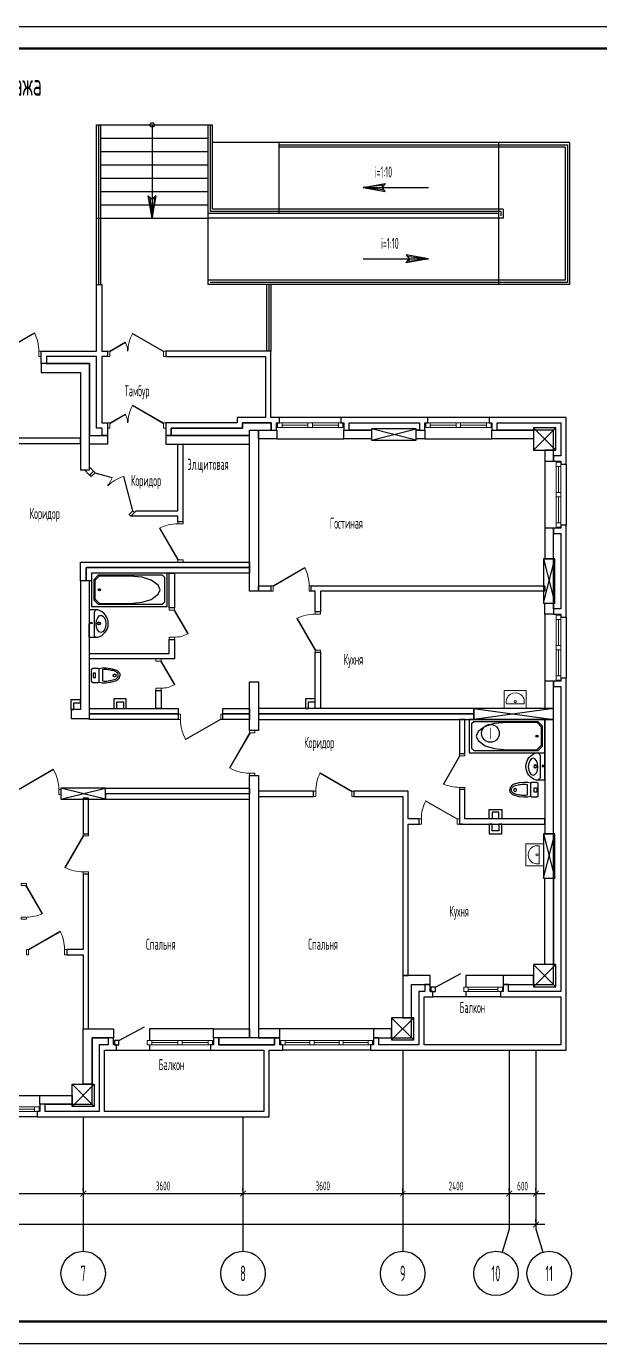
# Model space of a CAD drawing. Extents: x 5819 to 6456, y -3573 to -2978.
# Drawn here: x 6062.6 to 6191.8, y -3275.1 to -2978.1 of the extents above; entities that cross this region are included whole.
import ezdxf
from ezdxf.enums import TextEntityAlignment as Align

# ---------------------------------------------------------------- set-up
doc = ezdxf.new("R2010")
doc.units = 0
for name, color, linetype in [('EXPLIC', 3, 'Continuous'), ('FORMAT', 134, 'Continuous'), ('OSI', 5, 'Continuous'), ('PLAN', 2, 'Continuous')]:
    doc.layers.add(name, color=color, linetype=linetype)
for name, color, linetype, lineweight in [('Двери', 203, 'Continuous', 20), ('Окна', 141, 'Continuous', 13), ('Сантехника', 5, 'Continuous', 20)]:
    doc.layers.add(name, color=color, linetype=linetype, lineweight=lineweight)
doc.styles.add('GOST 2.304', font='CS_Gost2304.shx', dxfattribs={"width": 0.6, "height": 200})
doc.styles.add('СПДС', font='spds.shx', dxfattribs={"width": 0.6, "height": 150})

# ---------------------------------------------------------------- blocks, each defined once
blk = doc.blocks.new('A$C157F6CD0')
at = {"layer": 'Двери', "lineweight": 18, "ltscale": 100}
for p, q in [((0, 120), (0, 0)), ((910, 0), (910, 120))]:
    blk.add_line(p, q, dxfattribs=at)
at = {"layer": 'Двери', "lineweight": 18}
for points in [[(50, 120), (55, 111), (766, 522), (761, 530)], [(50, 0), (0, 0), (0, 120), (50, 120)], [(860, 0), (910, 0), (910, 120), (860, 120)]]:
    blk.add_lwpolyline(points, close=True, dxfattribs=at)
at = {"layer": 'Двери', "lineweight": 18, "ltscale": 100, "extrusion": (0, 0, -1)}
blk.add_arc((40, 120), 900, 152.866, 180, dxfattribs=at)
blk = doc.blocks.new('Лифтовой узел 1 этажа')
at = {"lineweight": 25, "ltscale": 100}
for p, q in [((0, 5600), (0, 8000)), ((0, 8000), (1090, 8000)), ((1090, 7800), (200, 7800)), ((200, 7800), (200, 5600)), ((1090, 8000), (1090, 7800)), ((4690, 8000), (2000, 8000)), ((2000, 8000), (2000, 7800)), ((2000, 7800), (3900, 7800)), ((3900, 7800), (3900, 5450)), ((4100, 6100), (4100, 7800)), ((4100, 7800), (4690, 7800)), ((4690, 7800), (4690, 8000)), ((6840, 8000), (6000, 8000)), ((6000, 8000), (6000, 7800)), ((6000, 7800), (6640, 7800)), ((6640, 7800), (6640, 6100)), ((6840, 0), (6840, 8000)), ((4690, 6100), (4100, 6100)), ((4690, 5900), (4690, 6100)), ((6640, 6100), (6000, 6100)), ((6000, 6100), (6000, 5900)), ((4100, 200), (4100, 5900)), ((4100, 5900), (4690, 5900)), ((6000, 5900), (6640, 5900)), ((6640, 5900), (6640, 200)), ((200, 5600), (0, 5600)), ((3900, 5450), (2000, 5450)), ((2000, 5450), (2000, 4900)), ((2200, 4900), (2200, 5250)), ((2200, 5250), (3900, 5250)), ((3900, 5250), (3900, 3700)), ((2200, 4900), (2000, 4900)), ((2000, 4900), (2000, 4050)), ((2000, 4900), (2200, 4900)), ((2200, 4050), (2200, 4900)), ((2000, 4050), (2200, 4050)), ((2200, 4050), (2000, 4050)), ((2000, 4050), (2000, 3200)), ((2200, 3700), (2200, 4050)), ((3900, 3700), (2200, 3700)), ((2200, 3200), (2200, 3500)), ((2200, 3500), (3900, 3500)), ((3900, 3500), (3900, 850)), ((0, 0), (0, 3100)), ((0, 3100), (200, 3100)), ((200, 3100), (200, 3100)), ((200, 3100), (200, 3100)), ((200, 3100), (200, 200)), ((2000, 3200), (2200, 3200)), ((2000, 1850), (2000, 3200)), ((2000, 3200), (2200, 3200)), ((2200, 3200), (2200, 1850)), ((2200, 1850), (2000, 1850)), ((2200, 1850), (2000, 1850)), ((2000, 1850), (2000, 850)), ((2200, 850), (2200, 1850)), ((2000, 850), (1865, 850)), ((1865, 850), (1865, 200)), ((2065, 0), (2065, 650)), ((2065, 650), (3900, 650)), ((3900, 850), (2200, 850)), ((3900, 650), (3900, 0)), ((410, 0), (0, 0)), ((200, 200), (410, 200)), ((410, 200), (410, 0)), ((1865, 200), (1720, 200)), ((1720, 200), (1720, 0)), ((1720, 0), (1865, 0)), ((1865, 0), (2065, 0)), ((3900, 0), (6840, 0)), ((6640, 200), (4100, 200))]:
    blk.add_line(p, q, dxfattribs=at)
blk = doc.blocks.new('A$C4A375A51')
at = {"layer": 'Двери', "lineweight": 18, "ltscale": 100}
for p, q in [((0, 0), (0, 120)), ((1010, 120), (1010, 0))]:
    blk.add_line(p, q, dxfattribs=at)
at = {"layer": 'Двери', "lineweight": 18}
for points in [[(50, 120), (55, 111), (842, 566), (837, 574)], [(50, 0), (0, 0), (0, 120), (50, 120)], [(960, 0), (1010, 0), (1010, 120), (960, 120)]]:
    blk.add_lwpolyline(points, close=True, dxfattribs=at)
at = {"layer": 'Двери', "lineweight": 18, "ltscale": 100}
blk.add_arc((60, 120), 900, 360, 30, dxfattribs=at)
blk = doc.blocks.new('A$C41B26058')
at = {"layer": 'Окна', "color": 132, "ltscale": 100}
for p, q in [((100, 100), (1370, 100)), ((100, 50), (685, 50)), ((100, 0), (1370, 0)), ((785, 50), (1370, 50))]:
    blk.add_line(p, q, dxfattribs=at)
at = {"layer": 'Окна'}
for points in [[(0, 100), (100, 100), (100, 0), (0, 0)], [(685, 100), (785, 100), (785, 0), (685, 0)], [(1370, 100), (1470, 100), (1470, 0), (1370, 0)]]:
    blk.add_lwpolyline(points, close=True, dxfattribs=at)
blk = doc.blocks.new('_ArchTick')
at = {"color": 0}
blk.add_lwpolyline([(-0.5, -0.5, 0.15, 0.15, 0), (0.5, 0.5, 0.15, 0.15, 0)], format="xyseb", dxfattribs=at)
blk = doc.blocks.new('A$C50155B64')
at = {"lineweight": 25, "ltscale": 100}
for p, q in [((200, 13700), (0, 13700)), ((0, 13700), (0, 10070)), ((200, 10070), (200, 13700)), ((0, 10070), (200, 10070)), ((200, 8025), (0, 8025)), ((0, 8025), (0, 6925)), ((200, 6925), (200, 8025)), ((0, 6925), (200, 6925)), ((200, 5915), (0, 5915)), ((0, 5915), (0, 0)), ((200, 0), (200, 5915)), ((0, 0), (200, 0))]:
    blk.add_line(p, q, dxfattribs=at)
blk = doc.blocks.new('A$C7FA33D1D')
at = {"layer": 'Окна', "color": 132, "ltscale": 100}
for p, q in [((100, 100), (770, 100)), ((100, 50), (770, 50)), ((100, 0), (770, 0))]:
    blk.add_line(p, q, dxfattribs=at)
at = {"layer": 'Окна'}
for points in [[(0, 100), (100, 100), (100, 0), (0, 0)], [(770, 100), (870, 100), (870, 0), (770, 0)]]:
    blk.add_lwpolyline(points, close=True, dxfattribs=at)
blk = doc.blocks.new('A$C10E94B30')
at = {"layer": 'Окна', "color": 132, "ltscale": 100}
for p, q in [((100, 100), (1970, 100)), ((100, 50), (660, 50)), ((755, 50), (1315, 50)), ((1410, 50), (1970, 50)), ((100, 0), (1970, 0))]:
    blk.add_line(p, q, dxfattribs=at)
at = {"layer": 'Окна'}
for points in [[(0, 100), (100, 100), (100, 0), (0, 0)], [(660, 100), (755, 100), (755, 0), (660, 0)], [(1410, 100), (1315, 100), (1315, 0), (1410, 0)], [(2070, 100), (1970, 100), (1970, 0), (2070, 0)]]:
    blk.add_lwpolyline(points, close=True, dxfattribs=at)
blk = doc.blocks.new('стрела')
at = {"lineweight": 30}
for points in [[(0, 0), (500, 88), (429, 0), (449, 55)], [(0, 0), (500, -88), (429, 0), (449, -55)]]:
    blk.add_lwpolyline(points, close=True, dxfattribs=at)
blk = doc.blocks.new('A$C29B265C2')
at = {"layer": 'Двери', "lineweight": 20, "ltscale": 100}
for p, q in [((0, 0), (0, 120)), ((1310, 120), (1310, 0))]:
    blk.add_line(p, q, dxfattribs=at)
at = {"layer": 'Двери', "lineweight": 20}
for points in [[(50, 120), (55, 111), (748, 511), (743, 520)], [(1260, 120), (1255, 111), (909, 311), (914, 320)], [(50, 0), (0, 0), (0, 120), (50, 120)], [(1260, 0), (1310, 0), (1310, 120), (1260, 120)]]:
    blk.add_lwpolyline(points, close=True, dxfattribs=at)
at = {"layer": 'Двери', "lineweight": 20, "ltscale": 100}
for centre, radius, start, end in [((50, 120), 800, 0, 29.2838), ((1260, 120), 400, 151.4325, 180)]:
    blk.add_arc(centre, radius, start, end, dxfattribs=at)
blk = doc.blocks.new('A$C1A97127D')
at = {"layer": 'Двери', "ltscale": 100}
for p, q in [((0, 120), (0, 0)), ((710, 0), (710, 120))]:
    blk.add_line(p, q, dxfattribs=at)
at = {"layer": 'Двери'}
for points in [[(50, 120), (55, 111), (583, 416), (578, 425)], [(50, 0), (0, 0), (0, 120), (50, 120)], [(660, 0), (710, 0), (710, 120), (660, 120)]]:
    blk.add_lwpolyline(points, close=True, dxfattribs=at)
at = {"layer": 'Двери', "ltscale": 100, "extrusion": (0, 0, -1)}
blk.add_arc((-50, 120), 610, 150.9393, 180, dxfattribs=at)
blk = doc.blocks.new('UN3')
at = {"color": 7, "lineweight": 25}
for p, q in [((-148, 447), (-110, 584)), ((-110, 584), (-52, 640)), ((-52, 640), (1, 652)), ((53, 640), (0, 652)), ((111, 584), (53, 640)), ((149, 447), (111, 584)), ((-156, 351), (-148, 447)), ((-156, 269), (-156, 351)), ((-116, 281), (117, 281)), ((157, 351), (149, 447)), ((157, 269), (157, 351)), ((-142, 205), (-156, 269)), ((-154, 177), (-142, 205)), ((-154, 73), (-154, 177)), ((-133, 44), (-154, 73)), ((143, 205), (-144, 205)), ((134, 44), (-133, 44)), ((48, 131), (-45, 131)), ((-45, 131), (-45, 77)), ((-45, 77), (48, 77)), ((48, 77), (48, 131)), ((134, 44), (155, 73)), ((143, 205), (157, 269)), ((155, 177), (143, 205)), ((155, 73), (155, 177))]:
    blk.add_line(p, q, dxfattribs=at)
blk.add_circle((4, 536), 31.8, dxfattribs=at)
for centre, radius, start, end in [((50, 478), 155, 123.8523, 148.3037), ((0, 553), 64.9, 90.0032, 123.8523), ((0, 553), 64.9, 56.1541, 90.0032), ((-50, 478), 155, 31.7027, 56.1541), ((257, 349), 379, 165.6537, 180.0032), ((257, 349), 379, 180.0032, 190.3864), ((519, 347), 637, 160.4748, 171.3043), ((-518, 346), 637, 8.7022, 19.5316), ((-256, 349), 379, 0.0032, 14.3528), ((-256, 349), 379, 349.6201, 0.0032), ((-6, 324), 284, 297.1409, 297.3512)]:
    blk.add_arc(centre, radius, start, end, dxfattribs=at)
blk = doc.blocks.new('УМ')
at = {"color": 7, "lineweight": 25}
for p, q in [((-294, 161), (-294, 0)), ((289, 0), (-294, 0)), ((-234, 101), (230, 101)), ((289, 0), (289, 180))]:
    blk.add_line(p, q, dxfattribs=at)
for centre, radius in [((-4, 202), 32), ((-4, 202), 25.4), ((-12, 40), 17)]:
    blk.add_circle(centre, radius, dxfattribs=at)
for centre, radius, start, end in [((-2, 101), 300, 14.4775, 165.5225), ((-234, 161), 60, 165.5225, 270), ((230, 161), 60, 270, 14.4775)]:
    blk.add_arc(centre, radius, start, end, dxfattribs=at)
blk.add_ellipse((4, 248), major_axis=(182, 0), ratio=0.559616, dxfattribs=at)
blk = doc.blocks.new('VANNA')
at = {"color": 7, "lineweight": 25}
for points in [[(0, 375), (0, 0), (1700, 0), (1700, 375), (1700, 750), (0, 750)], [(50, 600), (50, 375), (50, 150), (150, 50), (1600, 50), (1650, 100), (1650, 375), (1650, 650), (1600, 700), (150, 700)], [(70, 580), (70, 375), (70, 170), (170, 70), (854, 68), (1136, 94), (1342, 158), (1502, 274), (1542, 375), (1502, 476), (1342, 592), (1136, 656), (854, 682), (170, 680)]]:
    blk.add_lwpolyline(points, close=True, dxfattribs=at)
for radius in [24, 17]:
    blk.add_circle((175, 375), radius, dxfattribs=at)
blk = doc.blocks.new('A$C36CC1337')
at = {"layer": 'Сантехника', "color": 7, "lineweight": 20, "ltscale": 0.001}
blk.add_line((100, 450), (100, 50), dxfattribs=at)
blk.add_line((100, 450), (100, 50), dxfattribs=at)
at = {"layer": 'Сантехника', "color": 7, "lineweight": 20}
blk.add_lwpolyline([(0, 0), (400, 0), (400, 500), (0, 500)], close=True, dxfattribs=at)
at = {"layer": 'Сантехника', "color": 7, "lineweight": 20, "ltscale": 0.001}
blk.add_circle((150, 250), 24.5, dxfattribs=at)
blk.add_circle((150, 250), 24.5, dxfattribs=at)
blk.add_arc((145, 250), 205, 257.3587, 102.7194, dxfattribs=at)
blk.add_arc((145, 250), 205, 257.3587, 102.7194, dxfattribs=at)
blk = doc.blocks.new('A$C1DF0616C')
at = {"layer": 'Двери', "lineweight": 20, "ltscale": 100}
for p, q in [((0, 120), (0, 0)), ((810, 0), (810, 120))]:
    blk.add_line(p, q, dxfattribs=at)
at = {"layer": 'Двери', "lineweight": 20}
for points in [[(50, 120), (55, 111), (688, 477), (683, 485)], [(50, 0), (0, 0), (0, 120), (50, 120)], [(760, 0), (810, 0), (810, 120), (760, 120)]]:
    blk.add_lwpolyline(points, close=True, dxfattribs=at)
at = {"layer": 'Двери', "lineweight": 20, "ltscale": 100, "extrusion": (0, 0, -1)}
blk.add_arc((140, 120), 900, 156.0592, 180, dxfattribs=at)
blk = doc.blocks.new('Колонна 500х500')
at = {"ltscale": 100}
for p, q in [((-250, 250), (250, -250)), ((250, 250), (-250, -250)), ((-250, 250), (250, 250)), ((-250, -250), (-250, 250)), ((250, 250), (250, -250)), ((250, -250), (-250, -250))]:
    blk.add_line(p, q, dxfattribs=at)
blk = doc.blocks.new('колонны 250х1400')
at = {"ltscale": 100}
for p, q in [((-900, 125), (900, -125)), ((900, 125), (-900, -125))]:
    blk.add_line(p, q, dxfattribs=at)
at = {"lineweight": 25, "ltscale": 100}
for p, q in [((-900, -125), (-900, 125)), ((-900, 125), (900, 125)), ((900, 125), (900, -125)), ((900, -125), (-900, -125))]:
    blk.add_line(p, q, dxfattribs=at)
blk = doc.blocks.new('Колонна 250х10000')
at = {"ltscale": 100}
for p, q in [((500, 125), (-500, -125)), ((-500, 125), (500, -125)), ((-500, -125), (-500, 125)), ((-500, 125), (500, 125)), ((500, 125), (500, -125)), ((500, -125), (-500, -125))]:
    blk.add_line(p, q, dxfattribs=at)

msp = doc.modelspace()

# ---------------------------------------------------------------- linework, layer by layer
at = {"layer": 'FORMAT'}
msp.add_lwpolyline([(5819.22, -2978.14), (6455.87, -2978.14), (6455.87, -3275.14), (5819.22, -3275.14)], close=True, dxfattribs=at)
at = {"layer": 'FORMAT', "lineweight": 50}
msp.add_lwpolyline([(5839.22, -3270.14), (5839.22, -2983.14), (6450.87, -2983.14), (6450.87, -3270.14)], close=True, dxfattribs=at)
at = {"layer": 'OSI', "ltscale": 100}
for p, q in [((6147.4, -3208.96), (6147.4, -3249.3)), ((6171.4, -3208.96), (6171.4, -3249.3)), ((6177.4, -3208.96), (6177.4, -3249.3)), ((6075.4, -3223.96), (6075.4, -3249.3)), ((6111.4, -3223.96), (6111.4, -3249.3)), ((6075.4, -3240.68), (6075.4, -3240.05)), ((6075.4, -3240.68), (6075.4, -3240.05)), ((6111.4, -3240.68), (6111.4, -3240.05)), ((6111.4, -3240.68), (6111.4, -3240.05)), ((6147.4, -3240.68), (6147.4, -3240.05)), ((6147.4, -3241.3), (6147.4, -3240.05)), ((6171.4, -3240.68), (6171.4, -3240.05)), ((6171.4, -3240.68), (6171.4, -3240.05)), ((6177.4, -3240.68), (6177.4, -3240.05)), ((6040.4, -3241.3), (6077.4, -3241.3)), ((6073.4, -3241.3), (6113.4, -3241.3)), ((6109.4, -3241.3), (6149.4, -3241.3)), ((6145.4, -3241.3), (6173.4, -3241.3)), ((6169.4, -3241.3), (6179.4, -3241.3)), ((6179.4, -3248.3), (5905.4, -3248.3)), ((6177.4, -3247.68), (6177.4, -3247.05)), ((6075.4, -3249.3), (6075.4, -3254.3)), ((6111.4, -3249.3), (6111.4, -3254.3)), ((6147.4, -3249.3), (6147.4, -3254.3)), ((6171.4, -3249.3), (6169.84, -3254.51)), ((6177.4, -3249.3), (6178.96, -3254.51))]:
    msp.add_line(p, q, dxfattribs=at)
for centre in [(6075.4, -3259.3), (6111.4, -3259.3), (6147.4, -3259.3), (6168.4, -3259.3), (6180.4, -3259.3)]:
    msp.add_circle(centre, 5, dxfattribs=at)
at = {"layer": 'PLAN', "ltscale": 100}
for p, q in [((6078.4, -3036.36), (6078.4, -3000.36)), ((6078.4, -3000.36), (6104.5, -3000.36)), ((6079.4, -3036.36), (6079.4, -3000.36)), ((6090.95, -3000.36), (6090.95, -3021.36)), ((6103.5, -3000.36), (6103.5, -3036.36)), ((6104.5, -3000.36), (6104.5, -3019.36)), ((6079.4, -3003.36), (6103.5, -3003.36)), ((6185, -3004.36), (6104.5, -3004.36)), ((6119.5, -3004.36), (6119.5, -3020.36)), ((6184, -3005.36), (6119.5, -3005.36)), ((6169, -3004.36), (6169, -3036.36)), ((6184, -3005.36), (6184, -3035.36)), ((6185, -3004.36), (6185, -3036.36)), ((6079.4, -3006.36), (6103.5, -3006.36)), ((6079.4, -3009.36), (6103.5, -3009.36)), ((6079.4, -3012.36), (6103.5, -3012.36)), ((6138.46, -3014.47), (6153.17, -3014.47)), ((6079.4, -3015.36), (6103.5, -3015.36)), ((6079.4, -3018.36), (6103.5, -3018.36)), ((6169, -3020.36), (6103.5, -3020.36)), ((6170, -3019.36), (6104.5, -3019.36)), ((6170, -3019.36), (6170, -3021.36)), ((6078.4, -3021.36), (6103.5, -3021.36)), ((6170, -3021.36), (6103.5, -3021.36)), ((6138.46, -3030.55), (6153.17, -3030.55)), ((6078.4, -3042.76), (6078.4, -3036.36)), ((6078.4, -3036.36), (6078.4, -3036.36)), ((6078.4, -3036.36), (6078.4, -3036.36)), ((6078.4, -3036.36), (6078.4, -3036.36)), ((6078.4, -3036.36), (6079.6, -3036.36)), ((6079.6, -3036.36), (6079.6, -3051.36)), ((6184, -3035.36), (6103.5, -3035.36)), ((6185, -3036.36), (6103.5, -3036.36)), ((6116.7, -3036.36), (6116.7, -3051.36)), ((6117.7, -3036.36), (6117.7, -3051.36)), ((6078.4, -3051.36), (6078.4, -3042.76)), ((6065.9, -3054.16), (6065.9, -3051.36)), ((6065.9, -3051.36), (6078.4, -3051.36)), ((6078.4, -3052.56), (6067.1, -3052.56)), ((6067.1, -3052.56), (6067.1, -3054.16)), ((6078.4, -3052.56), (6067.1, -3052.56)), ((6067.1, -3052.56), (6067.1, -3054.16)), ((6078.4, -3068.76), (6078.4, -3052.56)), ((6078.4, -3068.76), (6078.4, -3052.56)), ((6079.6, -3051.36), (6080.9, -3051.36)), ((6080.9, -3052.56), (6079.6, -3052.56)), ((6079.6, -3052.56), (6079.6, -3067.56)), ((6080.9, -3051.36), (6080.9, -3052.56)), ((6094, -3051.36), (6094, -3052.56)), ((6117.7, -3051.36), (6094, -3051.36)), ((6094, -3052.56), (6116.5, -3052.56)), ((6116.5, -3052.56), (6116.5, -3066.36)), ((6117.7, -3066.36), (6117.7, -3051.36)), ((6117.7, -3051.36), (6117.7, -3051.36)), ((6117.7, -3051.36), (6117.7, -3051.36)), ((6117.7, -3051.36), (6117.7, -3051.36)), ((6117.7, -3051.36), (6117.7, -3051.36)), ((6067.1, -3054.16), (6065.9, -3054.16)), ((6067.1, -3054.16), (6076.8, -3054.16)), ((6076.8, -3054.16), (6076.8, -3070.36)), ((6079.6, -3067.56), (6080.9, -3067.56)), ((6080.9, -3067.56), (6080.9, -3068.76)), ((6110.1, -3067.56), (6094, -3067.56)), ((6094, -3067.56), (6094, -3067.56)), ((6094, -3067.56), (6094, -3067.56)), ((6094, -3067.56), (6094, -3070.36)), ((6116.5, -3066.36), (6110.1, -3066.36)), ((6110.1, -3066.36), (6110.1, -3067.56)), ((6117.79, -3067.56), (6111.3, -3067.56)), ((6111.3, -3067.56), (6111.3, -3068.76)), ((6111.3, -3068.76), (6111.3, -3067.56)), ((6111.3, -3067.56), (6117.79, -3067.56)), ((6119.65, -3066.36), (6117.7, -3066.36)), ((6117.79, -3069.16), (6117.79, -3067.56)), ((6117.79, -3067.56), (6117.79, -3069.16)), ((6118.99, -3069.16), (6118.99, -3067.56)), ((6118.99, -3067.56), (6119.65, -3067.56)), ((6133.45, -3066.36), (6119.25, -3066.36)), ((6119.65, -3067.56), (6119.65, -3066.36)), ((6153.05, -3066.36), (6133.45, -3066.36)), ((6133.45, -3066.36), (6133.45, -3067.56)), ((6133.45, -3067.56), (6134.1, -3067.56)), ((6134.1, -3067.56), (6134.1, -3069.16)), ((6135.3, -3067.56), (6151.2, -3067.56)), ((6135.3, -3069.16), (6135.3, -3067.56)), ((6135.3, -3067.56), (6151.2, -3067.56)), ((6135.3, -3069.16), (6135.3, -3067.56)), ((6151.2, -3067.56), (6151.2, -3069.16)), ((6151.2, -3067.56), (6151.2, -3069.16)), ((6152.4, -3069.16), (6152.4, -3067.56)), ((6152.4, -3067.56), (6153.05, -3067.56)), ((6166.85, -3066.36), (6153.05, -3066.36)), ((6153.05, -3067.56), (6153.05, -3066.36)), ((6184.2, -3066.36), (6166.85, -3066.36)), ((6166.85, -3066.36), (6166.85, -3067.56)), ((6166.85, -3067.56), (6167.5, -3067.56)), ((6167.5, -3067.56), (6167.5, -3069.16)), ((6168.7, -3069.16), (6168.7, -3067.56)), ((6168.7, -3067.56), (6183, -3067.56)), ((6168.7, -3069.16), (6168.7, -3067.56)), ((6168.7, -3067.56), (6183, -3067.56)), ((6183, -3067.56), (6183, -3074.96)), ((6183, -3067.56), (6183, -3074.96)), ((6184.2, -3076.81), (6184.2, -3066.36)), ((6074.8, -3070.96), (6053.8, -3070.96)), ((6074.8, -3072.16), (6074.8, -3070.96)), ((6076.8, -3070.36), (6080.9, -3070.36)), ((6076.8, -3072.36), (6076.8, -3070.36)), ((6076.8, -3070.36), (6079.7, -3070.36)), ((6079.7, -3068.76), (6078.4, -3068.76)), ((6079.7, -3068.76), (6078.4, -3068.76)), ((6079.7, -3070.36), (6079.7, -3068.76)), ((6079.7, -3070.36), (6079.7, -3068.76)), ((6080.9, -3070.36), (6079.7, -3070.36)), ((6080.9, -3068.76), (6080.9, -3068.76)), ((6080.9, -3068.76), (6080.9, -3070.36)), ((6080.9, -3070.36), (6080.9, -3072.36)), ((6094, -3070.36), (6095.2, -3070.36)), ((6112.9, -3070.36), (6094, -3070.36)), ((6094, -3070.36), (6094, -3072.36)), ((6111.3, -3068.76), (6095.2, -3068.76)), ((6095.2, -3068.76), (6095.2, -3070.36)), ((6095.2, -3070.36), (6095.2, -3068.76)), ((6095.2, -3068.76), (6111.3, -3068.76)), ((6095.2, -3070.36), (6112.9, -3070.36)), ((6112.9, -3070.36), (6112.9, -3069.16)), ((6112.9, -3069.16), (6117.79, -3069.16)), ((6112.9, -3072.36), (6112.9, -3070.36)), ((6114.9, -3069.16), (6119, -3069.16)), ((6114.9, -3071.16), (6114.9, -3069.16)), ((6117.79, -3069.16), (6117.79, -3069.16)), ((6117.79, -3069.16), (6117.79, -3069.16)), ((6117.79, -3069.16), (6118.99, -3069.16)), ((6119, -3069.16), (6119, -3071.16)), ((6134.1, -3069.16), (6135.3, -3069.16)), ((6134.1, -3069.16), (6140.4, -3069.16)), ((6134.1, -3071.16), (6134.1, -3069.16)), ((6140.4, -3069.16), (6135.3, -3069.16)), ((6150.4, -3068.91), (6140.4, -3068.91)), ((6140.4, -3068.91), (6140.4, -3069.16)), ((6140.4, -3069.16), (6140.4, -3071.16)), ((6150.4, -3069.16), (6150.4, -3068.91)), ((6151.2, -3069.16), (6150.4, -3069.16)), ((6150.4, -3069.16), (6152.4, -3069.16)), ((6150.4, -3071.16), (6150.4, -3069.16)), ((6151.2, -3069.16), (6152.4, -3069.16)), ((6152.4, -3069.16), (6152.4, -3071.16)), ((6167.5, -3069.16), (6176.9, -3069.16)), ((6167.5, -3071.16), (6167.5, -3069.16)), ((6167.5, -3069.16), (6168.7, -3069.16)), ((6181.4, -3069.16), (6168.7, -3069.16)), ((6176.9, -3069.16), (6176.9, -3071.16)), ((6181.4, -3074.96), (6181.4, -3069.16)), ((6181.4, -3069.16), (6181.4, -3069.16)), ((6181.4, -3069.16), (6181.4, -3069.16)), ((6181.4, -3069.16), (6181.4, -3069.16)), ((6181.4, -3069.16), (6181.4, -3069.16)), ((6056.8, -3072.16), (6074.8, -3072.16)), ((6080.9, -3072.36), (6076.8, -3072.36)), ((6094, -3072.36), (6112.9, -3072.36)), ((6096.7, -3087.36), (6096.7, -3072.36)), ((6097.9, -3089.81), (6097.9, -3072.36)), ((6119, -3071.16), (6114.9, -3071.16)), ((6119, -3071.16), (6134.1, -3071.16)), ((6140.4, -3071.16), (6134.1, -3071.16)), ((6152.4, -3071.16), (6150.4, -3071.16)), ((6152.4, -3071.16), (6167.5, -3071.16)), ((6176.9, -3071.16), (6167.5, -3071.16)), ((6181.4, -3073.66), (6179.4, -3073.66)), ((6179.4, -3073.66), (6179.4, -3076.16)), ((6181.4, -3076.16), (6181.4, -3073.66)), ((6179.4, -3076.16), (6179.4, -3091.26)), ((6179.4, -3076.16), (6181.4, -3076.16)), ((6183, -3074.96), (6181.4, -3074.96)), ((6181.4, -3074.96), (6181.4, -3076.16)), ((6183, -3074.96), (6181.4, -3074.96)), ((6181.4, -3076.16), (6183, -3076.16)), ((6183, -3076.16), (6183, -3076.81)), ((6183, -3076.81), (6184.2, -3076.81)), ((6184.2, -3076.81), (6184.2, -3090.61)), ((6076.86, -3079.3), (6075.73, -3078.16)), ((6075.73, -3078.16), (6076.8, -3078.16)), ((6076.8, -3077.54), (6077.71, -3078.45)), ((6076.8, -3078.16), (6076.8, -3077.54)), ((6077.71, -3078.45), (6076.86, -3079.3)), ((6086.13, -3088.56), (6087.33, -3087.36)), ((6096.7, -3088.56), (6086.13, -3088.56)), ((6087.33, -3087.36), (6096.7, -3087.36)), ((6096.7, -3089.81), (6096.7, -3088.56)), ((6096.7, -3089.81), (6097.9, -3089.81)), ((6181.4, -3091.26), (6179.4, -3091.26)), ((6179.4, -3091.26), (6179.4, -3098.16)), ((6183, -3091.26), (6181.4, -3091.26)), ((6181.4, -3091.26), (6181.4, -3092.46)), ((6181.4, -3098.16), (6181.4, -3091.26)), ((6184.2, -3090.61), (6183, -3090.61)), ((6183, -3090.61), (6183, -3091.26)), ((6184.2, -3111.31), (6184.2, -3090.61)), ((6181.4, -3092.46), (6183, -3092.46)), ((6181.4, -3092.46), (6183, -3092.46)), ((6181.4, -3109.46), (6181.4, -3092.46)), ((6183, -3092.46), (6183, -3109.46)), ((6183, -3092.46), (6183, -3109.46)), ((6074.8, -3103.16), (6074.8, -3098.91)), ((6074.8, -3098.91), (6074.8, -3098.91)), ((6074.8, -3098.91), (6074.8, -3098.91)), ((6074.8, -3098.91), (6112.9, -3098.91)), ((6112.9, -3100.16), (6076.05, -3100.16)), ((6076.05, -3100.16), (6076.05, -3103.16)), ((6076.05, -3103.16), (6076.05, -3100.16)), ((6076.05, -3100.16), (6076.05, -3100.16)), ((6076.05, -3100.16), (6076.05, -3100.16)), ((6076.05, -3100.16), (6112.9, -3100.16)), ((6112.9, -3098.91), (6112.9, -3100.16)), ((6112.9, -3100.16), (6112.9, -3100.16)), ((6112.9, -3100.16), (6112.9, -3100.16)), ((6112.9, -3100.16), (6112.9, -3100.16)), ((6112.9, -3100.16), (6112.9, -3100.16)), ((6112.9, -3100.16), (6112.9, -3101.41)), ((6179.4, -3098.16), (6181.4, -3098.16)), ((6076.05, -3103.16), (6074.8, -3103.16)), ((6077.3, -3103.16), (6076.05, -3103.16)), ((6112.9, -3101.41), (6077.3, -3101.41)), ((6077.3, -3101.41), (6077.3, -3103.16)), ((6094.8, -3109.26), (6094.8, -3101.41)), ((6094.8, -3101.41), (6096, -3101.41)), ((6094.8, -3109.26), (6094.8, -3101.41)), ((6096, -3101.41), (6096, -3109.26)), ((6096, -3101.41), (6096, -3109.26)), ((6112.9, -3101.41), (6112.9, -3101.41)), ((6112.9, -3101.41), (6112.9, -3101.41)), ((6112.9, -3101.41), (6112.9, -3101.41)), ((6112.9, -3101.41), (6112.9, -3101.41)), ((6114.9, -3105.46), (6114.9, -3104.26)), ((6114.9, -3104.26), (6117.7, -3104.26)), ((6117.7, -3105.46), (6114.9, -3105.46)), ((6117.7, -3104.26), (6117.7, -3105.46)), ((6126.8, -3104.26), (6179.4, -3104.26)), ((6126.8, -3105.46), (6126.8, -3104.26)), ((6127.65, -3105.46), (6126.8, -3105.46)), ((6127.65, -3110.16), (6127.65, -3105.46)), ((6179.4, -3105.46), (6128.85, -3105.46)), ((6128.85, -3105.46), (6128.85, -3110.16)), ((6179.4, -3104.26), (6179.4, -3105.46)), ((6096, -3109.26), (6094.8, -3109.26)), ((6096, -3109.26), (6094.8, -3109.26)), ((6179.4, -3110.66), (6179.4, -3108.16)), ((6179.4, -3108.16), (6181.4, -3108.16)), ((6179.4, -3110.66), (6179.4, -3108.16)), ((6179.4, -3108.16), (6181.4, -3108.16)), ((6181.4, -3108.16), (6181.4, -3110.66)), ((6181.4, -3108.16), (6181.4, -3110.66)), ((6183, -3109.46), (6181.4, -3109.46)), ((6181.4, -3109.46), (6181.4, -3109.46)), ((6181.4, -3109.46), (6181.4, -3109.46)), ((6181.4, -3109.46), (6181.4, -3109.46)), ((6181.4, -3109.46), (6181.4, -3109.46)), ((6183, -3109.46), (6181.4, -3109.46)), ((6181.4, -3109.46), (6181.4, -3110.66)), ((6128.85, -3110.16), (6127.65, -3110.16)), ((6179.4, -3110.66), (6179.4, -3125.76)), ((6181.4, -3110.66), (6179.4, -3110.66)), ((6181.4, -3110.66), (6179.4, -3110.66)), ((6181.4, -3110.66), (6183, -3110.66)), ((6183, -3110.66), (6183, -3111.31)), ((6183, -3111.31), (6184.2, -3111.31)), ((6184.2, -3111.31), (6184.2, -3125.11)), ((6094.8, -3119.56), (6094.8, -3116.36)), ((6094.8, -3116.36), (6096, -3116.36)), ((6094.8, -3119.56), (6094.8, -3116.36)), ((6094.8, -3116.36), (6096, -3116.36)), ((6096, -3116.36), (6096, -3120.76)), ((6096, -3116.36), (6096, -3120.76)), ((6076.8, -3119.56), (6094.8, -3119.56)), ((6076.8, -3120.76), (6076.8, -3119.56)), ((6076.8, -3119.56), (6094.8, -3119.56)), ((6076.8, -3120.76), (6076.8, -3119.56)), ((6096, -3120.76), (6076.8, -3120.76)), ((6096, -3120.76), (6076.8, -3120.76)), ((6127.65, -3119.26), (6128.85, -3119.26)), ((6127.65, -3131.91), (6127.65, -3119.26)), ((6128.85, -3119.26), (6128.85, -3131.91)), ((6181.4, -3125.76), (6179.4, -3125.76)), ((6179.4, -3125.76), (6179.4, -3131.91)), ((6183, -3125.76), (6181.4, -3125.76)), ((6181.4, -3125.76), (6181.4, -3126.96)), ((6181.4, -3131.91), (6181.4, -3125.76)), ((6181.4, -3126.96), (6183, -3126.96)), ((6181.4, -3194.16), (6181.4, -3126.96)), ((6181.4, -3126.96), (6181.4, -3126.96)), ((6181.4, -3126.96), (6181.4, -3126.96)), ((6181.4, -3126.96), (6181.4, -3126.96)), ((6181.4, -3126.96), (6181.4, -3126.96)), ((6181.4, -3126.96), (6183, -3126.96)), ((6184.2, -3125.11), (6183, -3125.11)), ((6183, -3125.11), (6183, -3125.76)), ((6183, -3126.96), (6183, -3195.76)), ((6183, -3126.96), (6183, -3195.76)), ((6184.2, -3208.96), (6184.2, -3125.11)), ((6074.8, -3130.01), (6072.65, -3130.01)), ((6072.65, -3130.01), (6072.65, -3132.16)), ((6074.8, -3130.66), (6074.8, -3130.01)), ((6085.1, -3129.76), (6082.3, -3129.76)), ((6082.3, -3129.76), (6082.3, -3131.91)), ((6085.1, -3131.91), (6085.1, -3129.76)), ((6091.8, -3127.86), (6093, -3127.86)), ((6091.8, -3131.91), (6091.8, -3127.86)), ((6093, -3127.86), (6093, -3131.91)), ((6127.65, -3129.76), (6125.5, -3129.76)), ((6125.5, -3129.76), (6125.5, -3131.91)), ((6072.65, -3132.16), (6073.3, -3132.16)), ((6073.3, -3132.16), (6073.3, -3130.66)), ((6073.3, -3130.66), (6074.8, -3130.66)), ((6076.8, -3133.16), (6076.8, -3131.91)), ((6076.8, -3131.91), (6096.8, -3131.91)), ((6096.8, -3133.16), (6076.8, -3133.16)), ((6076.8, -3134.41), (6076.8, -3133.16)), ((6076.8, -3133.16), (6096.8, -3133.16)), ((6082.3, -3131.91), (6082.95, -3131.91)), ((6082.95, -3131.91), (6082.95, -3130.41)), ((6082.95, -3130.41), (6084.45, -3130.41)), ((6084.45, -3130.41), (6084.45, -3131.91)), ((6084.45, -3131.91), (6085.1, -3131.91)), ((6090.6, -3131.91), (6091.25, -3131.91)), ((6093, -3131.91), (6091.8, -3131.91)), ((6096.8, -3131.91), (6096.8, -3133.16)), ((6096.8, -3133.16), (6096.8, -3134.41)), ((6106.9, -3133.16), (6106.9, -3131.91)), ((6106.9, -3131.91), (6112.9, -3131.91)), ((6106.9, -3134.41), (6106.9, -3133.16)), ((6106.9, -3133.16), (6112.9, -3133.16)), ((6112.9, -3133.16), (6106.9, -3133.16)), ((6112.9, -3131.91), (6112.9, -3133.16)), ((6112.9, -3133.16), (6112.9, -3134.41)), ((6163.4, -3131.91), (6114.9, -3131.91)), ((6114.9, -3131.91), (6114.9, -3133.16)), ((6163.4, -3133.16), (6114.9, -3133.16)), ((6114.9, -3133.16), (6114.9, -3134.41)), ((6114.9, -3133.16), (6163.4, -3133.16)), ((6125.5, -3131.91), (6126.15, -3131.91)), ((6126.15, -3131.91), (6126.15, -3130.41)), ((6126.15, -3130.41), (6127.65, -3130.41)), ((6128.85, -3131.91), (6127.65, -3131.91)), ((6163.4, -3133.16), (6163.4, -3131.91)), ((6163.4, -3134.41), (6163.4, -3133.16)), ((6179.4, -3131.91), (6181.4, -3131.91)), ((6096.8, -3134.41), (6076.8, -3134.41)), ((6112.9, -3134.41), (6106.9, -3134.41)), ((6114.9, -3134.41), (6163.4, -3134.41)), ((6161.4, -3134.41), (6160.2, -3134.41)), ((6160.2, -3134.41), (6160.2, -3142.11)), ((6161.4, -3142.11), (6161.4, -3134.41)), ((6181.4, -3134.41), (6179.4, -3134.41)), ((6179.4, -3134.41), (6179.4, -3160.16)), ((6181.4, -3160.16), (6181.4, -3134.41)), ((6160.2, -3142.11), (6161.4, -3142.11)), ((6080.4, -3151.16), (6080.4, -3149.91)), ((6080.4, -3149.91), (6112.9, -3149.91)), ((6112.9, -3151.16), (6080.4, -3151.16)), ((6080.4, -3151.16), (6080.4, -3152.41)), ((6112.9, -3151.16), (6080.4, -3151.16)), ((6112.9, -3149.91), (6112.9, -3151.16)), ((6112.9, -3152.41), (6112.9, -3151.16)), ((6127.3, -3150.56), (6114.9, -3150.56)), ((6114.9, -3150.56), (6114.9, -3151.76)), ((6127.3, -3151.76), (6127.3, -3150.56)), ((6148.6, -3150.56), (6136.4, -3150.56)), ((6136.4, -3150.56), (6136.4, -3151.76)), ((6148.6, -3156.82), (6148.6, -3150.56)), ((6161.4, -3150.21), (6160.2, -3150.21)), ((6160.2, -3150.21), (6160.2, -3158.02)), ((6161.4, -3156.82), (6161.4, -3150.21)), ((6076.6, -3152.16), (6075.4, -3152.16)), ((6075.4, -3152.16), (6075.4, -3160.16)), ((6076.6, -3160.16), (6076.6, -3152.16)), ((6080.4, -3152.41), (6112.9, -3152.41)), ((6114.9, -3151.76), (6127.3, -3151.76)), ((6136.4, -3151.76), (6147.4, -3151.76)), ((6147.4, -3151.76), (6147.4, -3192.16)), ((6151.1, -3156.82), (6148.6, -3156.82)), ((6151.1, -3158.02), (6151.1, -3156.82)), ((6179.4, -3156.82), (6161.4, -3156.82)), ((6166.9, -3154.67), (6169.7, -3154.67)), ((6166.9, -3156.82), (6166.9, -3154.67)), ((6167.55, -3156.82), (6166.9, -3156.82)), ((6169.05, -3155.32), (6167.55, -3155.32)), ((6167.55, -3155.32), (6167.55, -3156.82)), ((6169.05, -3156.82), (6169.05, -3155.32)), ((6169.7, -3156.82), (6169.05, -3156.82)), ((6169.7, -3154.67), (6169.7, -3156.82)), ((6179.4, -3158.02), (6179.4, -3156.82)), ((6148.6, -3192.16), (6148.6, -3158.02)), ((6148.6, -3158.02), (6151.1, -3158.02)), ((6160.2, -3158.02), (6161.4, -3158.02)), ((6160.9, -3158.02), (6160.25, -3158.02)), ((6161.4, -3158.02), (6161.4, -3158.02)), ((6161.4, -3158.02), (6179.4, -3158.02)), ((6167.55, -3158.02), (6166.9, -3158.02)), ((6166.9, -3158.02), (6166.9, -3160.17)), ((6167.55, -3159.52), (6167.55, -3158.02)), ((6169.05, -3159.52), (6167.55, -3159.52)), ((6169.7, -3158.02), (6169.05, -3158.02)), ((6169.05, -3158.02), (6169.05, -3159.52)), ((6169.7, -3160.17), (6169.7, -3158.02)), ((6075.4, -3160.16), (6076.6, -3160.16)), ((6166.9, -3160.17), (6169.7, -3160.17)), ((6179.4, -3160.16), (6181.4, -3160.16)), ((6076.6, -3169.26), (6075.4, -3169.26)), ((6075.4, -3169.26), (6075.4, -3186.27)), ((6076.6, -3204.16), (6076.6, -3169.26)), ((6179.4, -3189.66), (6179.4, -3170.16)), ((6179.4, -3170.16), (6181.4, -3170.16)), ((6181.4, -3170.16), (6181.4, -3189.66)), ((6075.4, -3186.27), (6071.7, -3186.27)), ((6071.7, -3186.27), (6071.7, -3187.47)), ((6071.7, -3187.47), (6075.4, -3187.47)), ((6075.4, -3187.47), (6075.4, -3204.16)), ((6181.4, -3189.66), (6179.4, -3189.66)), ((6147.4, -3192.16), (6148.6, -3192.16)), ((6153.55, -3192.16), (6147.4, -3192.16)), ((6147.4, -3192.16), (6147.4, -3201.66)), ((6153.55, -3194.16), (6153.55, -3192.16)), ((6154.75, -3194.76), (6160.5, -3191.67)), ((6170.05, -3192.16), (6161.65, -3192.16)), ((6161.65, -3192.16), (6161.65, -3194.76)), ((6176.9, -3192.16), (6170.05, -3192.16)), ((6170.05, -3192.16), (6170.05, -3194.16)), ((6176.9, -3194.16), (6176.9, -3192.16)), ((6149.4, -3206.16), (6149.4, -3194.16)), ((6149.4, -3194.16), (6152.35, -3194.16)), ((6149.4, -3201.66), (6149.4, -3194.16)), ((6149.4, -3194.16), (6153.55, -3194.16)), ((6153.55, -3194.16), (6152.35, -3194.16)), ((6152.35, -3194.16), (6152.35, -3195.76)), ((6152.35, -3194.16), (6152.35, -3195.76)), ((6153.55, -3195.76), (6153.55, -3194.16)), ((6154.75, -3194.76), (6153.75, -3194.76)), ((6153.75, -3194.76), (6153.75, -3195.76)), ((6154.75, -3195.76), (6154.75, -3194.76)), ((6171.25, -3194.16), (6170.05, -3194.16)), ((6170.05, -3194.16), (6170.05, -3195.76)), ((6170.05, -3194.16), (6176.9, -3194.16)), ((6171.25, -3195.76), (6171.25, -3194.16)), ((6171.25, -3194.16), (6181.4, -3194.16)), ((6171.25, -3195.76), (6171.25, -3194.16)), ((6181.4, -3194.16), (6181.4, -3194.16)), ((6181.4, -3194.16), (6181.4, -3194.16)), ((6181.4, -3194.16), (6181.4, -3194.16)), ((6181.4, -3194.16), (6181.4, -3194.16)), ((6152.35, -3195.76), (6151, -3195.76)), ((6151, -3195.76), (6151, -3207.76)), ((6152.35, -3195.76), (6151, -3195.76)), ((6151, -3195.76), (6151, -3207.76)), ((6152.2, -3207.76), (6152.2, -3196.96)), ((6152.2, -3196.96), (6154.2, -3196.96)), ((6154.2, -3195.76), (6153.55, -3195.76)), ((6153.75, -3195.76), (6154.75, -3195.76)), ((6154.2, -3196.96), (6154.2, -3195.76)), ((6169.4, -3196.96), (6154.2, -3196.96)), ((6161.65, -3195.76), (6161.65, -3196.96)), ((6170.05, -3195.76), (6169.4, -3195.76)), ((6169.4, -3195.76), (6169.4, -3196.96)), ((6169.4, -3196.96), (6183, -3196.96)), ((6183, -3195.76), (6171.25, -3195.76)), ((6183, -3195.76), (6171.25, -3195.76)), ((6183, -3196.96), (6183, -3207.76)), ((6075.4, -3204.16), (6076.6, -3204.16)), ((6075.4, -3204.16), (6082.25, -3204.16)), ((6075.4, -3216.66), (6075.4, -3204.16)), ((6082.25, -3204.16), (6082.25, -3206.16)), ((6083.45, -3206.76), (6089.2, -3203.67)), ((6090.35, -3204.16), (6090.35, -3206.76)), ((6104.75, -3204.16), (6090.35, -3204.16)), ((6104.75, -3206.16), (6104.75, -3204.16)), ((6104.75, -3204.16), (6112.9, -3204.16)), ((6112.9, -3204.16), (6112.9, -3206.16)), ((6119.7, -3204.16), (6114.9, -3204.16)), ((6114.9, -3204.16), (6114.9, -3206.16)), ((6140.8, -3204.16), (6119.7, -3204.16)), ((6119.7, -3206.16), (6119.7, -3204.16)), ((6144.9, -3204.16), (6140.8, -3204.16)), ((6140.8, -3204.16), (6140.8, -3206.16)), ((6144.9, -3206.16), (6144.9, -3204.16)), ((6147.4, -3201.66), (6149.4, -3201.66)), ((6077.4, -3221.16), (6077.4, -3206.16)), ((6077.4, -3206.16), (6081.05, -3206.16)), ((6082.25, -3206.16), (6077.4, -3206.16)), ((6077.4, -3206.16), (6077.4, -3216.66)), ((6082.25, -3206.16), (6081.05, -3206.16)), ((6081.05, -3206.16), (6081.05, -3207.76)), ((6081.05, -3206.16), (6081.05, -3207.76)), ((6082.25, -3207.76), (6082.25, -3206.16)), ((6083.45, -3206.76), (6082.45, -3206.76)), ((6082.45, -3206.76), (6082.45, -3207.76)), ((6083.45, -3207.76), (6083.45, -3206.76)), ((6105.95, -3206.16), (6104.75, -3206.16)), ((6104.75, -3206.16), (6104.75, -3207.76)), ((6112.9, -3206.16), (6104.75, -3206.16)), ((6105.95, -3207.76), (6105.95, -3206.16)), ((6118.5, -3206.16), (6105.95, -3206.16)), ((6105.95, -3206.16), (6105.95, -3207.76)), ((6114.9, -3206.16), (6119.7, -3206.16)), ((6119.7, -3206.16), (6118.5, -3206.16)), ((6118.5, -3206.16), (6118.5, -3207.76)), ((6118.5, -3207.76), (6118.5, -3206.16)), ((6119.7, -3207.76), (6119.7, -3206.16)), ((6140.8, -3206.16), (6144.9, -3206.16)), ((6142, -3206.16), (6140.8, -3206.16)), ((6140.8, -3206.16), (6140.8, -3207.76)), ((6142, -3207.76), (6142, -3206.16)), ((6142, -3206.16), (6149.4, -3206.16)), ((6142, -3207.76), (6142, -3206.16)), ((6149.4, -3206.16), (6149.4, -3206.16)), ((6149.4, -3206.16), (6149.4, -3206.16)), ((6149.4, -3206.16), (6149.4, -3206.16)), ((6149.4, -3206.16), (6149.4, -3206.16)), ((6081.05, -3207.76), (6079, -3207.76)), ((6079, -3207.76), (6079, -3222.76)), ((6081.05, -3207.76), (6079, -3207.76)), ((6079, -3207.76), (6079, -3222.76)), ((6080.2, -3222.76), (6080.2, -3208.96)), ((6080.2, -3208.96), (6082.9, -3208.96)), ((6082.9, -3207.76), (6082.25, -3207.76)), ((6082.45, -3207.76), (6083.45, -3207.76)), ((6082.9, -3208.96), (6082.9, -3207.76)), ((6082.9, -3208.96), (6104.1, -3208.96)), ((6090.35, -3207.76), (6090.35, -3208.96)), ((6104.75, -3207.76), (6104.1, -3207.76)), ((6104.1, -3207.76), (6104.1, -3208.96)), ((6104.1, -3208.96), (6116.1, -3208.96)), ((6118.5, -3207.76), (6105.95, -3207.76)), ((6105.95, -3207.76), (6118.5, -3207.76)), ((6116.1, -3208.96), (6116.1, -3222.76)), ((6117.3, -3223.96), (6117.3, -3208.96)), ((6117.3, -3208.96), (6120.35, -3208.96)), ((6120.35, -3207.76), (6119.7, -3207.76)), ((6120.35, -3208.96), (6120.35, -3207.76)), ((6140.15, -3208.96), (6120.35, -3208.96)), ((6140.8, -3207.76), (6140.15, -3207.76)), ((6140.15, -3207.76), (6140.15, -3208.96)), ((6140.15, -3208.96), (6184.2, -3208.96)), ((6151, -3207.76), (6142, -3207.76)), ((6151, -3207.76), (6142, -3207.76)), ((6183, -3207.76), (6152.2, -3207.76)), ((6050.56, -3219.16), (6065.66, -3219.16)), ((6065.66, -3221.16), (6065.66, -3219.16)), ((6065.66, -3219.16), (6072.9, -3219.16)), ((6072.9, -3219.16), (6072.9, -3221.16)), ((6077.4, -3216.66), (6075.4, -3216.66)), ((6072.9, -3221.16), (6065.66, -3221.16)), ((6066.86, -3221.16), (6065.66, -3221.16)), ((6065.66, -3221.16), (6065.66, -3222.76)), ((6066.86, -3222.76), (6066.86, -3221.16)), ((6066.86, -3221.16), (6077.4, -3221.16)), ((6066.86, -3222.76), (6066.86, -3221.16)), ((6077.4, -3221.16), (6077.4, -3221.16)), ((6077.4, -3221.16), (6077.4, -3221.16)), ((6077.4, -3221.16), (6077.4, -3221.16)), ((6077.4, -3221.16), (6077.4, -3221.16)), ((6065.01, -3223.96), (6051.21, -3223.96)), ((6065.66, -3222.76), (6065.01, -3222.76)), ((6065.01, -3222.76), (6065.01, -3223.96)), ((6065.01, -3223.96), (6117.3, -3223.96)), ((6079, -3222.76), (6066.86, -3222.76)), ((6079, -3222.76), (6066.86, -3222.76)), ((6116.1, -3222.76), (6080.2, -3222.76))]:
    msp.add_line(p, q, dxfattribs=at)
at = {"layer": 'PLAN', "ltscale": 10}
for p, q in [((6078.9, -3036.36), (6078.9, -3000.36)), ((6104, -3000.36), (6104, -3019.86)), ((6119.5, -3004.86), (6184.5, -3004.86)), ((6184.5, -3004.86), (6184.5, -3035.86)), ((6169.5, -3019.86), (6104, -3019.86)), ((6169.5, -3019.86), (6169.5, -3020.86)), ((6184.5, -3035.86), (6104, -3035.86)), ((6117.2, -3036.36), (6117.2, -3051.36))]:
    msp.add_line(p, q, dxfattribs=at)
at = {"layer": 'PLAN', "ltscale": 100}
msp.add_circle((6090.95, -3000.36), 0.5, dxfattribs=at)
at = {"layer": 'PLAN', "ltscale": 75}
msp.add_circle((6167.16, -3137.53), 2, dxfattribs=at)

# ---------------------------------------------------------------- block references
at = {"layer": 'OSI', "ltscale": 100, "xscale": 1.3, "yscale": 1.3, "zscale": 1.3}
for p in [(6075.4, -3241.3), (6111.4, -3241.3), (6147.4, -3241.3), (6171.4, -3241.3), (6177.4, -3241.3), (6177.4, -3248.3)]:
    msp.add_blockref('_ArchTick', p, dxfattribs=at)
at = {"layer": 'OSI', "ltscale": 100, "xscale": 1.3, "yscale": 1.3, "zscale": 1.3, "rotation": 180}
for p in [(6075.4, -3241.3), (6111.4, -3241.3), (6147.4, -3241.3), (6171.4, -3241.3)]:
    msp.add_blockref('_ArchTick', p, dxfattribs=at)
at = {"layer": 'PLAN', "ltscale": 0.01, "yscale": 0.01, "zscale": 0.01}
for p, xscale in [((6138.46, -3014.47), 0.01), ((6153.17, -3030.55), -0.01)]:
    msp.add_blockref('стрела', p, dxfattribs=dict(at, xscale=xscale))
at = {"layer": 'PLAN', "ltscale": 0.01, "xscale": 0.01, "yscale": 0.01, "zscale": 0.01, "rotation": 90}
msp.add_blockref('стрела', (6090.95, -3021.36), dxfattribs=at)
at = {"layer": 'PLAN', "ltscale": 100, "yscale": 0.01, "zscale": 0.01}
for name, p, xscale in [('A$C157F6CD0', (6056.8, -3052.56), 0.01), ('A$C29B265C2', (6094, -3052.56), -0.01), ('A$C29B265C2', (6094, -3068.76), -0.01), ('A$C50155B64', (6114.9, -3206.16), -0.01), ('A$C50155B64', (6114.9, -3206.16), -0.01), ('A$C157F6CD0', (6117.7, -3105.46), 0.01), ('A$C4A375A51', (6060.3, -3151.36), 0.01), ('A$C157F6CD0', (6136.4, -3151.76), -0.01), ('A$C157F6CD0', (6160.2, -3158.02), -0.01), ('A$C36CC1337', (6179.15, -3167.42), -0.01), ('A$C157F6CD0', (6062.6, -3187.47), 0.01), ('A$C7FA33D1D', (6169.85, -3195.76), -0.01), ('A$C41B26058', (6104.55, -3207.76), -0.01), ('A$C10E94B30', (6140.6, -3207.76), -0.01), ('A$C41B26058', (6065.46, -3222.76), -0.01)]:
    msp.add_blockref(name, p, dxfattribs=dict(at, xscale=xscale))
at = {"layer": 'PLAN', "yscale": 0.01, "zscale": 0.01}
for name, p, xscale in [('Лифтовой узел 1 этажа', (6076.8, -3134.16), -0.01), ('Колонна 500х500', (6179.4, -3071.16), -0.01), ('колонны 250х1400', (6172.4, -3133.16), -0.01), ('Колонна 500х500', (6179.4, -3192.16), -0.01), ('Колонна 500х500', (6147.4, -3204.16), -0.01), ('Колонна 500х500', (6075.4, -3219.16), 0.01)]:
    msp.add_blockref(name, p, dxfattribs=dict(at, xscale=xscale))
at = {"layer": 'PLAN', "ltscale": 100, "yscale": 0.01, "zscale": 0.01}
for name, p, xscale, rotation in [('A$C41B26058', (6133.9, -3067.56), 0.01, 180), ('A$C41B26058', (6167.3, -3067.56), 0.01, 180), ('A$C29B265C2', (6086.13, -3088.56), -0.01, 315), ('A$C41B26058', (6183, -3091.06), 0.01, 90), ('A$C157F6CD0', (6097.9, -3098.91), 0.01, 90), ('A$C1A97127D', (6094.8, -3109.26), 0.01, 270), ('A$C157F6CD0', (6128.85, -3119.26), 0.01, 90), ('A$C41B26058', (6183, -3125.56), 0.01, 90), ('A$C1A97127D', (6091.8, -3120.76), 0.01, 270), ('A$C36CC1337', (6170.25, -3131.91), -0.01, 270), ('A$C4A375A51', (6106.9, -3133.21), 0.01, 180), ('A$C4A375A51', (6114.1, -3136.91), -0.01, 90), ('A$C1DF0616C', (6161.4, -3142.11), -0.01, 90), ('A$C157F6CD0', (6076.6, -3160.16), -0.01, 90), ('A$C1DF0616C', (6061.4, -3171.36), 0.01, 270)]:
    msp.add_blockref(name, p, dxfattribs=dict(at, xscale=xscale, rotation=rotation))
at = {"layer": 'PLAN', "xscale": -0.01, "yscale": 0.01, "zscale": 0.01}
for p, rotation in [((6145.4, -3070.16), 180), ((6180.4, -3103.16), 90), ((6075.4, -3151.16), 180), ((6180.4, -3165.16), 90)]:
    msp.add_blockref('Колонна 250х10000', p, dxfattribs=dict(at, rotation=rotation))
at = {"layer": 'PLAN', "ltscale": 0.001, "xscale": 0.0100005087, "yscale": 0.0100005088, "zscale": 0.0100005088}
msp.add_blockref('VANNA', (6077.3, -3108.91), dxfattribs=at)
at = {"layer": 'PLAN', "ltscale": 0.001}
for name, p, xscale, yscale, zscale, rotation in [('УМ', (6076.8, -3112.79), 0.0105892723, 0.0105892724, 0.0105892723, 269.492295333), ('VANNA', (6179.4, -3134.41), 0.0100005087, 0.0100005088, 0.0100005088, 180), ('УМ', (6179.4, -3145.03), -0.0105892724, 0.0105892724, 0.0105892723, 90)]:
    msp.add_blockref(name, p, dxfattribs=dict(at, xscale=xscale, yscale=yscale, zscale=zscale, rotation=rotation))
at = {"layer": 'PLAN', "ltscale": 0.001, "extrusion": (0, 0, -1), "yscale": 0.0105892724, "zscale": -0.0105892723}
for p, xscale, rotation in [((-6076.8, -3124.45), -0.0105892724, 90), ((-6178.4, -3150.26), 0.0105892724, 270)]:
    msp.add_blockref('UN3', p, dxfattribs=dict(at, xscale=xscale, rotation=rotation))

# ---------------------------------------------------------------- texts
at = {"layer": 'EXPLIC', "style": 'СПДС', "width": 0.7}
msp.add_text('Отделочный план 1 этажа', height=5, dxfattribs=at).set_placement((6042.6, -2993.76), align=Align.CENTER)
at = {"layer": 'EXPLIC', "ltscale": 100, "style": 'СПДС', "width": 0.6}
for s, p in [('i=1:10', (6141.05, -3012.23)), ('i=1:10', (6142.52, -3028.31)), ('Тамбур', (6084.75, -3061.56)), ('Эл.щитовая', (6098.91, -3078.13)), ('Коридор', (6086.18, -3081.78)), ('Коридор', (6063.35, -3089.2)), ('Гостиная', (6130.98, -3091.4)), ('Кухня', (6134.08, -3122.1)), ('Коридор', (6125.2, -3140.85)), ('Кухня', (6157.89, -3178.88)), ('Спальня', (6089.55, -3186.33)), ('Спальня', (6126.11, -3186.33)), ('Балкон', (6160.23, -3200.57)), ('Балкон', (6092.43, -3213.47))]:
    msp.add_text(s, height=2.5, dxfattribs=at).set_placement(p)
at = {"layer": 'EXPLIC', "ltscale": 75, "width": 0.55}
msp.add_text('I', height=2.62, dxfattribs=at).set_placement((6167.16, -3137.53), align=Align.MIDDLE_CENTER)
at = {"layer": 'OSI', "ltscale": 100, "style": 'СПДС', "width": 0.6}
for s, p in [('7', (6075.4, -3259.3)), ('8', (6111.4, -3259.3)), ('9', (6147.4, -3259.3)), ('10', (6168.4, -3259.3)), ('11', (6180.4, -3259.3))]:
    msp.add_text(s, height=3.5, dxfattribs=at).set_placement(p, align=Align.MIDDLE_CENTER)
at = {"layer": 'OSI', "ltscale": 100, "char_height": 2, "attachment_point": 5, "style": 'GOST 2.304'}
for s, insert in [('\\A1;3600', (6093.4, -3239.58)), ('\\A1;3600', (6129.4, -3239.58)), ('\\A1;2400', (6159.4, -3239.6)), ('\\A1;600', (6174.4, -3239.62))]:
    msp.add_mtext(s, dxfattribs=dict(at, insert=insert))

doc.saveas('drawing.dxf')
